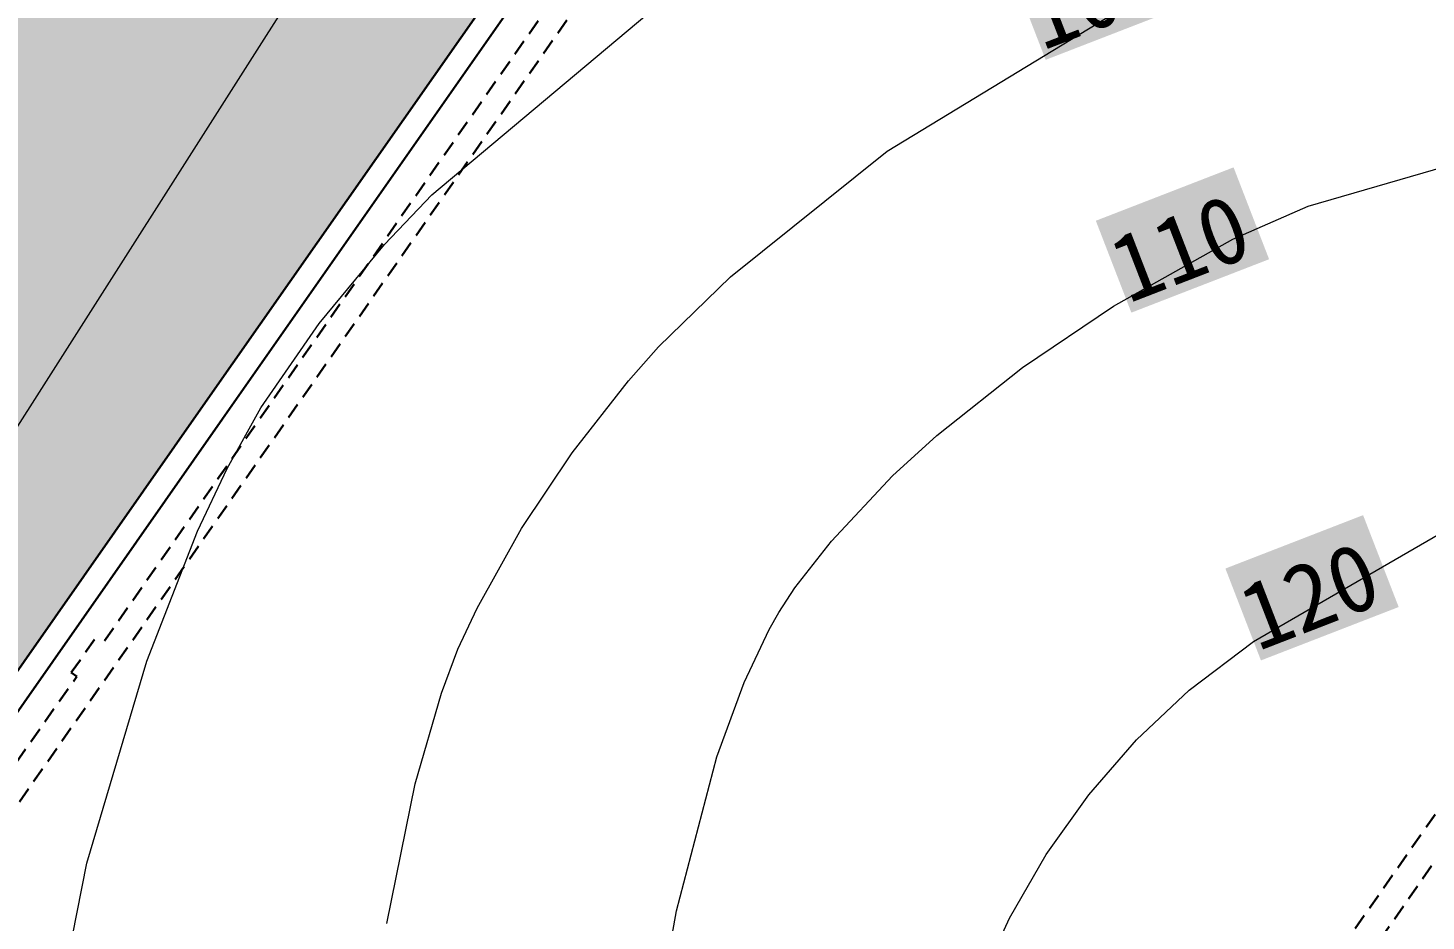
# Model space of a CAD drawing. Header units: inches. Extents: x 36473197 to 36486087, y 3899343 to 3911260.
# Drawn here: x 36479580 to 36479891.5, y 3904025.9 to 3904224.8 of the extents above; entities that cross this region are included whole.
import ezdxf

# ---------------------------------------------------------------- set-up
doc = ezdxf.new("R2010")
doc.units = ezdxf.units.IN
doc.header["$MEASUREMENT"] = 0
doc.linetypes.add('虚线', pattern=[0.0045, 0.00175, -0.001, 0.00175])
for name, color, linetype, lineweight in [('4煤底板等值线', 7, 'Continuous', 0), ('4煤底板等值线注记', 7, 'Continuous', 0), ('四盘区辅运巷', 7, 'Continuous', 0), ('西区开拓设计', 7, 'Continuous', 0), ('采掘图', 7, 'Continuous', 0), ('采空区', 7, 'Continuous', 0)]:
    doc.layers.add(name, color=color, linetype=linetype, lineweight=lineweight)
doc.styles.add('宋体', font='SIMSUN.TTC')

msp = doc.modelspace()

# ---------------------------------------------------------------- hatches: boundary and pattern name
at = {"layer": '4煤底板等值线注记', "true_color": 0xffffff}
for points in [[(36479806.73, 3904217.67), (36479798.81, 3904238.13), (36479829.5, 3904250.01), (36479837.42, 3904229.55)], [(36479825.83, 3904161.38), (36479817.91, 3904181.84), (36479848.6, 3904193.73), (36479856.52, 3904173.27)], [(36479854.7, 3904083.94), (36479846.78, 3904104.4), (36479877.46, 3904116.29), (36479885.39, 3904095.83)]]:
    msp.add_hatch(color=7, dxfattribs=at).paths.add_polyline_path(points, flags=17)
at = {"layer": '采空区'}
h = msp.add_hatch(dxfattribs=at)
h.set_pattern_fill('GRAVEL', color=160, scale=105.7901, angle=315, style=0)
h.set_pattern_definition([(148.01184, (36473314.5915, 3905701.285), (-1084.597172, 668.148929), [14.2326, -1409.0277]), (104.96874, (36473302.52, 3905708.825), (324.6044794, -1231.8303788), [24.4235, -2417.9306]), (52.50944, (36473296.2116, 3905732.4196), (-962.331355, -1243.885012), [17.2214, -1704.9166]), (187.27274, (36473263.002, 3905768.459), (2102.0328397, 263.1874473), [22.2411, -2201.8684]), (212.83274, (36473240.94, 3905765.6434), (1158.3555047, 741.3392058), [21.8092, -2159.1096]), (277.27274, (36473222.6146, 3905753.8187), (-263.1874473, 2102.0328397), [22.2411, -2201.8684]), (317.69324, (36473225.43, 3905731.7565), (-1280.6219798, 1170.6976592), [29.4127, -2911.8565]), (352.25434, (36473247.1824, 3905711.959), (2420.6101977, -325.17645), [27.7686, -2749.0955]), (41.42864, (36473274.6976, 3905708.2163), (1207.4330738, 1072.257174), [22.3164, -2209.3282]), (95.23544, (36473291.43, 3905722.983), (97.871316, -1164.383859), [25.4776, -1248.4039]), (142.39644, (36473289.1053, 3905748.3542), (-1366.4368608, 1048.1458982), [32.9481, -3261.8658]), (58.81314, (36473280.145, 3905665.134), (496.519391, 839.493861), [11.2456, -1113.3185]), (91.46824, (36473285.9684, 3905674.7543), (30.423367, -1391.1188315), [21.3947, -2118.0777]), (144.999, (36473285.42, 3905696.14), (-104.18325, -18.3685), [14.961, -134.6488]), (123.19764, (36473296.636, 3905705.639), (300.209131, -484.179015), [8.0568, -797.6166]), (211.80044, (36473292.225, 3905712.38), (294.181173, 159.28875), [11.3939, -558.3032]), (310.96284, (36473282.542, 3905706.377), (263.472196, -275.81238), [18.5058, -598.3512]), (81.56414, (36473294.673, 3905692.402), (-67.44602, -226.73497), [13.3815, -321.1562]), (296.38854, (36473281.5714, 3905772.807), (496.234059, -986.727011), [18.746, -1855.8593]), (350.34524, (36473289.903, 3905756.0144), (-1219.489588, 214.6787046), [15.7269, -1556.9561]), (213.19764, (36473315.51, 3905696.076), (484.179015, 300.209131), [16.1134, -789.56]), (263.60954, (36473302.0264, 3905687.2534), (128.863733, 1096.937817), [18.746, -1855.8593]), (259.44304, (36473216.978, 3905761.419), (116.523425, 557.653236), [18.0774, -885.7936]), (214.77414, (36473213.666, 3905743.647), (1054.173342, 722.9689766), [15.1468, -1499.5369]), (346.80044, (36473211.51, 3905676.666), (557.653113, -116.524019), [16.1134, -789.56]), (297.35304, (36473227.198, 3905672.986), (-655.522998, 1280.9081026), [17.7337, -1755.6316]), (349.44304, (36473202.51, 3905727.715), (-557.653236, 116.523425), [9.0387, -894.8323]), (21.30894, (36473210.408, 3905682.917), (398.364484, 177.657035), [5.3942, -534.0315]), (85.96284, (36473215.434, 3905684.877), (-49.07747, -330.91819), [21.8092, -414.3745]), (106.00804, (36473216.969, 3905706.632), (287.8682655, -1023.463659), [20.2112, -2000.9058]), (223.68914, (36473273.165, 3905704.723), (189.99785, 140.92037), [15.2573, -366.1743]), (273.15624, (36473262.1325, 3905694.1846), (103.8974268, -1807.8518197), [26.6373, -2637.0894]), (340.94444, (36473263.599, 3905667.588), (-802.756619, 288.153284), [10.8917, -1078.284]), (9.999, (36473273.89, 3905664.03), (85.8147, 122.5517), [6.3474, -99.4427]), (40.25544, (36473219.727, 3905709.267), (-655.80883, -545.311972), [14.6968, -1454.9863]), (328.01184, (36473230.9435, 3905718.764), (1084.597172, -668.148929), [28.4652, -1394.7951]), (279.999, (36473255.09, 3905703.68), (122.5517, -85.8147), [27.5054, -78.2847]), (245.30384, (36473259.862, 3905676.597), (545.598409, 1170.411331), [16.7269, -1655.9614]), (174.05364, (36473252.874, 3905661.4), (-435.101397, 30.709156), [15.4033, -754.7603]), (127.64504, (36473237.5534, 3905662.9956), (-1390.8346447, 1795.79545), [25.0791, -2482.838]), (95.42514, (36473222.236, 3905682.8536), (-134.607993, 1372.7503153), [26.532, -2626.6702])])
h.paths.add_polyline_path([(36479305.12, 3904007.54), (36479453.18, 3903903.86), (36480260.46, 3905056.74), (36480110.01, 3905157.1)])

# ---------------------------------------------------------------- linework, layer by layer
at = {"layer": '4煤底板等值线', "color": 7, "linetype": 'Continuous', "lineweight": 0, "flags": 128}
for points in [[(36479538.99, 3904075.44), (36479647.34, 3904245.45), (36479659.34, 3904261.13), (36479668.26, 3904270.52), (36479687.67, 3904287.88), (36479719.17, 3904311.52), (36479837.88, 3904382.66), (36479872.67, 3904399.6), (36479938.59, 3904422.19), (36480105.22, 3904504.49), (36480113.49, 3904509.64), (36480124.65, 3904518.53), (36480156.97, 3904547.12), (36480174.52, 3904559.12), (36480211.72, 3904580.08), (36480270.17, 3904606.7), (36480300.32, 3904617.45)], [(36479692.88, 3903719.81), (36479715.33, 3903976.95), (36479724.45, 3904028.15), (36479733.48, 3904062.5), (36479739.54, 3904079.03), (36479745.13, 3904090.86), (36479747.27, 3904094.64), (36479750.88, 3904100.11), (36479758.98, 3904110.5), (36479772.64, 3904125.01), (36479782.46, 3904134.03), (36479801.59, 3904149.19), (36479821.82, 3904162.84), (36479848.47, 3904177.74), (36479865.22, 3904185.06), (36479908.51, 3904197.66), (36479914.43, 3904200), (36479918.91, 3904202.26), (36479931.78, 3904210.22), (36480211.83, 3904408.52), (36480254.11, 3904433.62), (36480310.04, 3904459.63), (36480483.45, 3904526.99)], [(36479580.11, 3903972.99), (36479593.09, 3904038.81), (36479606.43, 3904083.8), (36479617.78, 3904112.72), (36479624.4, 3904126.69), (36479631.85, 3904140.19), (36479644.83, 3904158.93), (36479659.44, 3904176.56), (36479669.94, 3904187.63), (36479745.53, 3904250.99), (36479851.08, 3904323.7), (36479884.34, 3904342.35), (36479923.5, 3904358.23), (36479975.77, 3904376.86), (36479984.16, 3904380.54), (36479992.29, 3904384.69), (36480000.96, 3904390.27), (36480050.34, 3904428.68), (36480058.96, 3904434.43), (36480074.79, 3904442.37), (36480123.52, 3904464.06), (36480170.31, 3904496.87), (36480211.05, 3904519.59)], [(36479659.93, 3904025.4), (36479666.24, 3904056.49), (36479672.11, 3904076.65), (36479675.79, 3904086.45), (36479680.04, 3904095.59), (36479689.94, 3904113.28), (36479701.27, 3904130.18), (36479713.8, 3904146.18), (36479720.49, 3904153.76), (36479736.51, 3904169.33), (36479771.4, 3904197.37), (36480110.24, 3904403.15), (36480225.25, 3904458.39)], [(36479783.65, 3903796.34), (36479779.04, 3903939.13), (36479780.23, 3903963.15), (36479782.79, 3903980.94), (36479786.56, 3903996.51), (36479791.88, 3904011.78), (36479798.69, 3904026.57), (36479806.88, 3904040.7), (36479816.34, 3904053.98), (36479826.98, 3904066.24), (36479838.7, 3904077.29), (36479853.01, 3904088.16), (36479934.54, 3904135.32), (36479970.04, 3904161.15), (36479983.01, 3904168.05), (36480057.36, 3904200.81), (36480070.2, 3904207.69), (36480076.36, 3904211.52), (36480088.36, 3904220.75), (36480165.26, 3904296.18), (36480186.66, 3904312.66), (36480286.22, 3904372.27)]]:
    msp.add_lwpolyline(points, dxfattribs=at)
at = {"layer": '四盘区辅运巷', "linetype": '虚线', "lineweight": 30, "ltscale": 2000, "elevation": 0.2, "flags": 128}
for points in [[(36479679.42, 3903733.44), (36480951.9, 3905551.42)], [(36479680.19, 3903744.88), (36480197.99, 3904484.7)]]:
    msp.add_lwpolyline(points, dxfattribs=at)
at = {"layer": '西区开拓设计', "color": 7, "linetype": '虚线', "lineweight": 30, "ltscale": 2000}
for p, q in [((36479597.02, 3904088.28, 0.2), (36480729.58, 3905706.87, 0.2)), ((36479589.64, 3904081.24, 0.2), (36479595.38, 3904089.43, 0.2)), ((36479590.87, 3904080.38, 0.2), (36479589.64, 3904081.24, 0.2)), ((36479450.68, 3903881.46), (36479590.87, 3904080.38, 0.2))]:
    msp.add_line(p, q, dxfattribs=at)
at = {"layer": '西区开拓设计', "color": 7, "linetype": 'Continuous', "lineweight": 30}
for p, q in [((36479701.14, 3904257.92), (36479619.05, 3904140.72)), ((36479705.68, 3904255.37), (36479623.31, 3904137.74)), ((36479619.05, 3904140.72), (36479505.08, 3903977.96)), ((36479623.31, 3904137.74), (36479523.4, 3903995.04))]:
    msp.add_line(p, q, dxfattribs=at)
at = {"layer": '西区开拓设计', "color": 7, "linetype": '虚线', "lineweight": 30, "ltscale": 2000, "elevation": 0.2, "flags": 128}
msp.add_lwpolyline([(36479470.78, 3903899.3), (36479967.08, 3904607.62)], dxfattribs=at)
at = {"layer": '采掘图', "linetype": 'Continuous', "flags": 128}
msp.add_lwpolyline([(36479305.12, 3904007.54), (36479453.18, 3903903.86), (36480260.48, 3905056.76), (36480110.01, 3905157.1), (36479305.12, 3904007.54)], dxfattribs=at)

# ---------------------------------------------------------------- texts
at = {"layer": '4煤底板等值线注记', "color": 18, "true_color": 0x000000, "style": '宋体'}
for s, p in [('100', (36479805.97, 3904219.64)), ('110', (36479825.07, 3904163.35)), ('120', (36479853.94, 3904085.91))]:
    msp.add_text(s, height=15, rotation=21.167, dxfattribs=at).set_placement(p)

doc.saveas('drawing.dxf')
